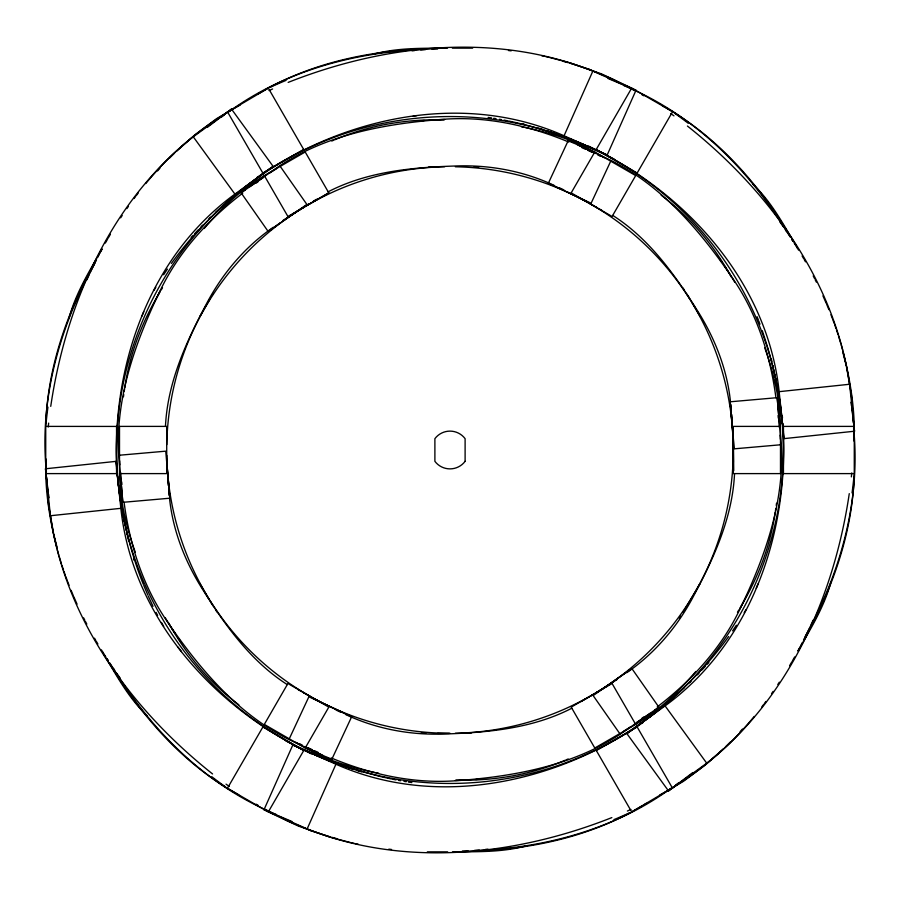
<?xml version="1.0" encoding="UTF-8"?>
<svg xmlns="http://www.w3.org/2000/svg" width="900" height="900" viewBox="0 0 900 900"><rect width="100%" height="100%" fill="white"/><g stroke="black" fill="none" stroke-linecap="round" stroke-linejoin="round"><path stroke-width="1.35" d="M733.399 462.274L733.331 445.624M46.328 459.191L46.339 471.938M853.673 440.809L853.661 428.062M733.748 470.666L733.376 441.562L730.148 401.794L777.184 397.676L778.837 417.757M57.071 548.809C50.749 524.227 46.316 499.027 45.731 473.603L45.731 426.397C47.284 367.537 67.545 310.522 96.401 259.706M842.929 351.191C849.251 375.772 853.684 400.973 854.269 426.397L854.269 473.603C852.716 532.462 832.455 589.477 803.599 640.294M165.465 426.341C167.49 382.871 185.85 342.517 206.01 304.706C221.929 274.061 244.71 247.039 273.173 227.329M734.535 473.659C732.51 517.129 714.15 557.483 693.99 595.294C678.071 625.939 655.29 652.961 626.827 672.671M48.24 427.016L48.645 423.113M851.355 476.887L851.76 472.984M123.457 396.799L123.75 394.549M776.25 505.451L776.543 503.201M50.738 406.361C65.779 304.38 110.689 201.701 193.275 136.811L231.48 109.069L273.105 166.365L234.911 194.107C147.499 257.726 110.205 370.192 117.124 475.155M849.262 493.639C834.221 595.62 789.311 698.299 706.725 763.189L668.52 790.931L626.895 733.635L665.089 705.893C752.839 642.038 790.031 529.02 782.809 423.709M124.234 391.207L124.571 388.98M775.429 511.02L775.766 508.793M124.751 387.866C129.679 354.049 142.178 321.649 159.75 292.421M775.249 512.134C770.321 545.951 757.822 578.351 740.25 607.579M68.996 318.206C75.589 293.524 89.235 271.249 101.936 249.255M831.004 581.794C824.434 606.488 810.754 628.74 798.064 650.745M141.998 316.046L143.786 311.704M756.214 588.296L758.002 583.954M292.027 821.531L264.004 809.719L292.804 745.02L335.936 764.224C435.488 808.459 552.375 783.776 640.125 724.466M564.064 135.776L592.864 71.078L635.996 90.281L607.196 154.98L564.064 135.776C464.512 91.541 347.625 116.224 259.875 175.534M264.004 809.719L307.136 828.923L335.936 764.224M86.873 279.866L89.46 274.196M810.54 625.804L813.127 620.134M331.718 759.51L288.934 739.553L308.88 696.769L351.675 716.715L331.718 759.51L326.936 757.327M568.283 140.49L611.066 160.447L591.12 203.231L548.325 183.285L568.283 140.49L573.064 142.672M89.978 273.071L96.514 259.639M810.023 626.929L803.486 640.361M97.65 257.434L99.36 254.126M800.64 645.874L802.35 642.566M99.934 253.024L102.071 249.03M797.929 650.97L800.066 646.976M94.748 263.531C59.816 326.554 39.026 399.33 46.395 471.746M805.252 636.469C840.184 573.446 860.974 500.67 853.605 428.254M200.104 316.17L209.61 299.543M699.896 583.83L683.066 612.405M105.345 243.067L107.584 239.141M792.416 660.859L794.655 656.933M263.329 726.232L227.419 788.299L238.759 794.869M594.799 151.976L571.196 192.87L612.09 216.472L635.692 175.59L594.799 151.976C573.199 139.961 549.371 132.446 525.206 127.564M790.324 236.79C760.928 187.234 722.059 142.031 672.581 111.701L631.688 88.087L596.284 149.422L637.166 173.025L672.581 111.701L666.967 108.383M109.676 663.21C139.072 712.766 177.941 757.969 227.419 788.299L268.312 811.913L303.716 750.577L262.834 726.975M305.201 748.024L328.804 707.13L287.91 683.528L264.308 724.41L305.201 748.024C326.801 760.039 350.629 767.554 374.794 772.436M108.146 238.162L110.43 234.27M789.57 665.73L791.854 661.837M154.102 290.228L155.835 287.303M744.165 612.697L745.898 609.773M161.134 290.093L162.518 287.764M737.482 612.236L738.866 609.908M212.029 295.504L213.244 293.512M120.656 217.834L122.186 215.505M777.814 684.495L779.344 682.166M163.631 274.759L167.445 269.077M679.286 618.199L680.558 616.286M736.369 625.241L732.555 630.923M636.671 173.768L637.166 173.025M126.866 208.62L128.453 206.347M771.548 693.653L773.134 691.38M171.371 263.475C198.799 225.045 234.484 193.208 273.105 166.365M728.629 636.525C706.59 667.339 679.241 694.069 649.316 717.176M134.089 198.54L135.72 196.346M764.28 703.654L765.911 701.46M136.553 195.255L138.206 193.095M761.794 706.905L763.447 704.745M145.778 183.555C168.401 155.97 195.491 132.019 225.922 113.366M754.222 716.445C731.599 744.03 704.509 767.981 674.077 786.634M204.176 228.51C221.501 208.102 241.256 189.405 264.308 175.59L305.201 151.976L328.804 192.87L287.91 216.472L264.308 175.59M695.824 671.49C678.499 691.898 658.744 710.595 635.692 724.41L594.799 748.024L571.196 707.13L612.09 683.528L635.692 724.41M191.194 237.6L192.679 235.912M707.321 664.087L708.806 662.4M157.523 170.933L159.896 168.289M740.104 731.711L742.477 729.067M194.929 233.404L197.966 230.096M705.071 666.596L702.034 669.904M201.06 226.822L202.612 225.191M697.387 674.809L698.94 673.178M169.594 158.051L174.555 153.124M725.445 746.876L730.406 741.949M208.958 218.779L210.578 217.204M689.423 682.796L691.043 681.221M176.558 151.2L195.019 134.764L216.416 118.755L268.312 88.087L304.11 150.221M723.442 748.8L704.981 765.236L683.584 781.245L631.688 811.913L595.89 749.779M215.471 212.501L223.852 204.84M684.529 687.499L676.148 695.16M225.551 203.333L246.679 185.861L265.151 172.316M674.449 696.668L653.321 714.139L626.895 733.635M207.236 127.429L231.48 109.069M692.764 772.571L668.52 790.931M242.786 193.084C208.654 219.116 178.819 251.651 160.178 290.632C135.506 341.786 115.346 397.654 118.699 455.287L122.816 502.324L169.852 498.206L165.735 451.17L118.699 455.287M657.214 706.916C691.346 680.884 721.181 648.349 739.822 609.367C764.494 558.214 784.654 502.346 781.301 444.713L777.184 397.676M649.688 716.929L634.849 727.684M221.051 117.405L224.145 115.087M675.855 784.913L678.949 782.595M256.162 183.094L258.233 181.597M641.768 718.403L643.837 716.906M245.374 189.754L241.099 192.814L268.178 231.491L280.485 222.694M654.626 710.246L658.901 707.186L631.822 668.509L605.16 687.139M228.319 112.084L231.469 109.879M668.531 790.121L671.681 787.916M241.099 192.814L279.776 165.735C328.005 134.01 386.471 123.536 443.115 119.317C486.18 115.976 529.279 125.55 568.89 142.088M268.178 231.491L306.855 204.412L279.776 165.735M631.822 668.509L593.145 695.587L620.224 734.265L658.901 707.186M284.58 219.836L294.84 212.861M249.761 186.694L263.452 177.536M650.239 713.306L636.548 722.464M232.515 109.136C288.63 69.727 357.368 51.784 425.295 49.365M667.485 790.864C611.37 830.273 542.632 848.216 474.705 850.635M282.915 220.523L285.12 219.037M614.88 680.962L617.085 679.477M257.029 177.424L258.919 176.164M641.081 723.836L642.971 722.576M620.224 734.265C571.995 765.99 513.529 776.464 456.885 780.683C413.82 784.024 370.721 774.45 331.11 757.913M296.887 211.489L299.981 209.475M600.019 690.525L603.113 688.511M286.234 218.306L304.549 206.82M613.766 681.694L595.451 693.18M301.005 208.811L303.075 207.495M596.925 692.505L598.995 691.189M305.134 206.179L309.274 203.602M644.175 804.69L646.447 803.306M226.991 112.703L230.265 110.734M669.735 789.266L673.009 787.298M305.73 206.123L328.804 192.87M590.715 695.992L594.27 693.877M258.097 93.949L268.312 88.087M313.436 201.083L316.564 199.249M641.903 806.051L631.688 811.913M232.459 109.44L235.755 107.516M589.523 696.69L581.074 701.561M664.245 792.484L667.541 790.56M303.716 149.422L262.834 173.025L227.419 111.701M596.284 750.577L637.166 726.975L672.581 788.299M236.869 106.886L240.199 105.008M659.801 794.992L663.131 793.114M269.46 87.48C320.94 59.839 379.991 49.05 437.996 48.634L431.899 49.084M630.54 812.52C579.06 840.161 520.009 850.95 462.004 851.366L468.101 850.916M328.219 191.756C366.885 171.776 411.007 167.501 453.836 166.05C488.329 164.509 523.125 170.73 554.423 185.535M571.781 708.244C533.115 728.224 488.993 732.499 446.164 733.95C411.671 735.491 376.875 729.27 345.577 714.465M269.032 90.574L272.599 88.965M627.401 811.035L630.967 809.426M331.762 141.03L333.855 140.175M566.145 759.825L568.238 758.97M334.89 139.736C369.281 125.134 406.789 118.879 444.049 119.88M565.11 760.264C530.719 774.866 493.211 781.121 455.951 780.12M288.157 82.406C383.996 44.449 495.371 31.995 592.864 71.078M611.842 817.594C516.004 855.551 404.629 868.005 307.136 828.923M373.635 54.146C397.553 47.644 422.876 48.274 447.502 48.139M526.365 845.854C502.459 852.379 477.124 851.715 452.498 851.861M413.168 116.134L416.655 115.661M412.065 50.861L414.54 50.591M485.46 849.409L487.935 849.139M48.15 491.659L45.484 468.776L115.909 461.374L120.847 508.331C132.311 616.658 212.13 705.555 307.373 751.894M779.153 391.669L849.589 384.266L854.516 431.224L784.091 438.626L779.153 391.669C767.689 283.343 687.87 194.445 592.627 148.106M45.484 468.776L50.411 515.734L120.847 508.331M420.739 49.984L425.7 49.545M479.261 850.016L474.3 850.455M781.301 444.713L734.265 448.83L730.148 401.794M428.76 167.074L431.213 166.961M468.787 733.039L471.24 732.926M452.351 48.15L472.669 48.15M447.649 851.85L427.331 851.85M449.392 733.444L437.535 733.387M45.731 426.397L117.034 426.431M780.491 426.397L733.286 426.397L733.286 473.603L780.491 473.603L780.491 426.397C780.053 399.521 773.741 373.061 764.73 347.861M854.269 426.397L783.45 426.397L783.45 473.603L854.269 473.603M45.731 473.603L116.55 473.603L116.55 426.397M119.509 473.603L166.714 473.603L166.714 426.397L119.509 426.397L119.509 473.603C119.948 500.479 126.259 526.939 135.27 552.139M474.12 166.961L478.721 167.197M425.88 733.039L421.279 732.803M508.455 50.524L511.178 50.839M388.822 849.161L391.545 849.476M488.115 117.394L491.512 117.9M408.488 782.1L411.885 782.606M493.774 118.282L496.046 118.654M403.954 781.346L406.226 781.717M499.433 119.25L501.694 119.666M398.306 780.334L400.567 780.75M521.426 126.844L523.946 127.328M376.054 772.673L378.574 773.156M503.955 120.094L507.341 120.769M392.659 779.231L396.045 779.906M541.755 55.766L544.354 56.306M355.646 843.694L358.245 844.234M508.478 120.994C542.666 128.07 575.629 140.197 607.196 154.98M391.522 779.006L380.261 776.486M545.636 56.587L548.201 57.161M351.799 842.839L354.364 843.413M549.495 57.454L568.373 62.415M350.505 842.546L331.627 837.585M379.147 776.205L348.919 767.543L318.274 756.202M522.09 123.626L524.273 124.189M562.635 61.189L568.035 62.651M331.965 837.349L337.365 838.811M569.385 63.011L589.117 69.244M330.615 836.989L310.882 830.756M569.621 62.775L601.808 74.014L631.688 88.087M538.414 128.149L542.756 129.476M357.244 770.524L361.586 771.851M330.379 837.225L298.192 825.986L268.312 811.913M547.076 130.849L554.625 133.391M352.924 769.151L345.375 766.609M555.705 133.763L564.289 136.856M344.295 766.238L335.711 763.144M565.369 137.261L571.77 139.725M334.631 762.739L328.23 760.275M589.061 69.289L612.495 79.076L635.062 90.686M310.939 830.711L287.505 820.924L264.938 809.314M607.972 78.469L635.996 90.281M572.839 140.141L576.023 141.424M323.978 758.576L327.161 759.859M577.08 141.851L602.179 153.056M322.92 758.149L292.804 745.02M318.679 756.394L297.821 746.944M623.565 85.421L627.12 86.951M272.88 813.049L276.435 814.579M628.29 87.48L630.63 88.526M269.37 811.474L271.71 812.52M581.895 147.634L585.394 149.209M548.325 183.285L562.095 189.551M351.675 716.715L320.006 701.854M314.606 750.791L318.105 752.366M631.8 89.055C697.207 118.147 749.498 171.034 786.589 231.469M587.711 150.266L592.335 152.415M307.665 747.585L312.289 749.734M268.2 810.945C202.792 781.852 150.502 728.966 113.411 668.531M559.215 187.706L563.996 189.979M336.004 710.021L340.785 712.294M566.618 191.666L579.994 198.146M577.913 144.934L595.181 153.506M322.088 755.066L304.819 746.494M603.214 153.562L609.345 156.634M296.786 746.438L290.655 743.366M588.555 146.093L591.604 147.611M308.396 752.389L311.445 753.908M611.066 160.447C662.659 186.356 700.954 231.75 732.926 278.696C757.102 313.965 770.389 355.579 775.913 397.733M288.934 739.553C237.341 713.644 199.046 668.25 167.074 621.304C142.898 586.035 129.611 544.421 124.087 502.267M581.096 198.709L583.29 199.811M316.71 700.189L318.904 701.291M584.381 200.374L586.553 201.499M313.447 698.501L315.619 699.626M610.357 157.151L614.408 159.266M285.593 740.734L289.642 742.849M597.679 154.8L600.683 156.409M299.317 743.591L302.321 745.2M578.306 197.246L583.087 199.811M316.912 700.189L321.694 702.754M584.28 200.464L587.869 202.444M312.131 697.556L315.72 699.536M589.072 203.119L597.488 207.9M310.928 696.881L302.512 692.1M662.389 105.784L665.82 107.73M599.906 209.295L602.325 210.701M297.675 689.299L300.094 690.705M641.678 94.511L643.871 95.816M256.129 804.184L258.322 805.489M612.754 215.415C648.709 238.433 674.156 273.656 696.533 309.24C714.42 337.118 727.031 368.595 730.474 401.692M287.246 684.585C251.291 661.567 225.844 626.344 203.468 590.76C185.58 562.882 172.969 531.405 169.526 498.308M670.781 113.569L673.965 115.853M226.035 784.148L229.219 786.431M661.14 195.188C690.221 217.136 714.038 245.565 731.587 277.425M238.86 704.812C209.779 682.864 185.963 654.435 168.412 622.575M687.42 126.045C768.217 190.058 834.683 280.294 849.589 384.266M212.58 773.955C131.782 709.942 65.317 619.706 50.411 515.734M752.602 184.005C770.884 201.06 782.966 223.594 795.656 244.879M147.398 715.995C129.195 698.861 116.978 676.451 104.344 655.121M181.463 651.589L177.84 646.976M665.089 705.893L706.725 763.189M193.275 136.811L234.911 194.107M779.625 221.602L783.236 226.676M116.764 673.324L120.375 678.398M785.351 229.759L787.466 232.83M112.534 667.17L114.649 670.241M788.164 233.865L790.222 236.97M109.778 663.03L111.836 666.135M683.077 288.079L684.405 290.137M215.595 609.863L216.922 611.921M791.595 239.051L792.934 241.144M794.284 243.225L795.623 245.317M104.377 654.683L105.716 656.775M107.066 658.856L108.405 660.949M796.219 246.285L798.604 250.144M687.026 294.277L689.58 298.429M212.974 605.722L210.42 601.571M101.396 649.856L103.781 653.715M209.149 599.501L199.496 582.952M692.1 302.58L700.504 317.048M802.102 255.96L803.812 258.885M96.188 641.115L97.897 644.04M791.595 238.928L792.832 241.076M107.168 658.924L108.405 661.072M804.386 259.864L805.5 261.832M94.5 638.168L95.614 640.136M161.449 622.418L163.688 626.366M796.219 245.891L797.332 247.928M102.668 652.072L103.781 654.109M156.083 612.405L157.657 615.431M813.184 275.884L814.466 278.37M85.534 621.63L86.816 624.116M815.107 279.608L816.356 282.105M83.644 617.895L84.892 620.393M153.023 606.296L148.208 595.957M822.938 295.864L826.268 303.401M77.062 604.136L73.733 596.599M147.757 594.911L143.741 585.428M826.819 304.65L828.911 309.69M71.089 590.31L73.181 595.35M757.091 316.71L758.363 319.905M143.325 584.359C128.441 547.369 120.375 507.949 116.561 468.36M830.925 314.73L832.376 318.499M67.624 581.501L69.075 585.27M758.768 320.974L759.971 324.202M832.86 319.759L834.244 323.539M65.756 576.461L67.14 580.241M834.705 324.799L836.021 328.579M63.979 571.421L65.295 575.201M762.311 330.683L767.273 346.05M836.46 329.827L838.125 334.856M61.875 565.144L63.54 570.173M838.519 336.116L840.825 343.654M61.481 563.884L59.175 556.346M133.549 558.315L134.201 560.464M767.61 347.152L771.615 361.755M841.196 344.914L842.602 349.931M57.398 550.069L58.804 555.086M843.041 353.137L846.146 365.299M56.959 546.863L53.854 534.701M771.322 359.055L771.874 361.249M128.126 538.751L128.678 540.945M771.941 363.049L775.26 377.449M127.328 535.455L127.856 537.66M772.942 365.647L773.449 367.853M126.551 532.148L127.058 534.352M846.472 366.649L851.434 395.179L853.526 422.989M53.527 533.351L48.566 504.821L46.474 477.011M773.955 370.058L774.439 372.285M125.561 527.715L126.045 529.942M774.923 374.501L775.384 376.729M124.616 523.271L125.078 525.499M775.541 378.765L780.278 405.54L783.439 431.64M775.845 378.956L776.284 381.184M124.155 521.044L121.86 508.714M776.722 383.423L777.139 385.661M777.555 387.911L778.14 391.286M778.342 392.411L778.894 395.798M121.106 504.202L121.657 507.589M850.928 402.255L851.49 405.911M48.51 494.089L49.072 497.745M779.074 396.923L782.505 424.192M120.926 503.077L118.44 484.92M851.85 408.341L854.516 431.224M730.8 404.291L731.25 408.206M168.75 491.794L169.2 495.709M778.061 415.586L778.32 418.129M169.852 498.206L166.894 463.343M121.68 481.871L121.939 484.414M117.495 475.808L117.945 480.364M122.816 502.324L121.163 482.243M782.606 425.34L783.472 436.748M117.394 474.66L116.528 463.252M731.869 414.754L732.184 418.714M167.816 481.286L168.131 485.246M782.303 415.766L782.471 418.039M778.928 419.13L779.366 427.489M121.073 480.87L120.634 472.511M732.69 426.69L733.05 434.745M167.31 473.31L166.95 465.255M225.36 786.78A1106.156 611.629 -86.4 0 1 211.815 776.745M46.012 423.844A1106.156 611.629 -26.4 0 1 47.936 407.104M270.653 87.064A1106.156 611.629 33.6 0 1 286.121 80.359M674.64 113.22A1106.156 611.629 -86.4 0 1 688.185 123.255M853.988 476.156A1106.156 611.629 -26.4 0 1 852.064 492.896M629.347 812.936A1106.156 611.629 33.6 0 1 613.879 819.641M747.281 594.394A330.491 330.491 0 0 1 739.62 609.21M630.855 726.626A330.491 330.491 0 0 1 623.756 731.137M479.7 779.164A330.491 330.491 0 0 1 475.661 779.501M464.861 780.165A330.491 330.491 0 0 1 455.4 780.457M301.894 745.447A330.491 330.491 0 0 1 295.718 742.275M180.259 640.969A330.491 330.491 0 0 1 177.919 637.627M175.624 634.252A330.491 330.491 0 0 1 165.24 617.749M119.835 464.861A330.491 330.491 0 0 1 119.677 460.811M154.553 301.894A330.491 330.491 0 0 1 160.38 290.79M269.145 173.374A330.491 330.491 0 0 1 276.244 168.862M420.3 120.836A330.491 330.491 0 0 1 424.339 120.499M435.139 119.835A330.491 330.491 0 0 1 444.6 119.543M598.106 154.553A330.491 330.491 0 0 1 604.283 157.725M719.741 259.031A330.491 330.491 0 0 1 722.081 262.373M724.376 265.748A330.491 330.491 0 0 1 734.76 282.251M780.165 435.139A330.491 330.491 0 0 1 780.322 439.189M455.366 166.77A283.286 283.286 0 0 1 733.286 450A283.286 283.286 0 0 1 455.366 733.23M450 733.286A283.286 283.286 0 0 1 166.77 455.366M166.77 444.634A283.286 283.286 0 0 1 444.634 166.77M465.109 461.329L465.109 438.671A18.889 18.889 0 0 0 434.891 438.671L434.891 461.329A18.889 18.889 0 0 0 465.109 461.329M283.275 738.776A333.45 333.45 0 0 0 783.45 450A333.45 333.45 0 0 0 283.275 161.224A333.45 333.45 0 0 0 283.275 738.776"/></g></svg>
